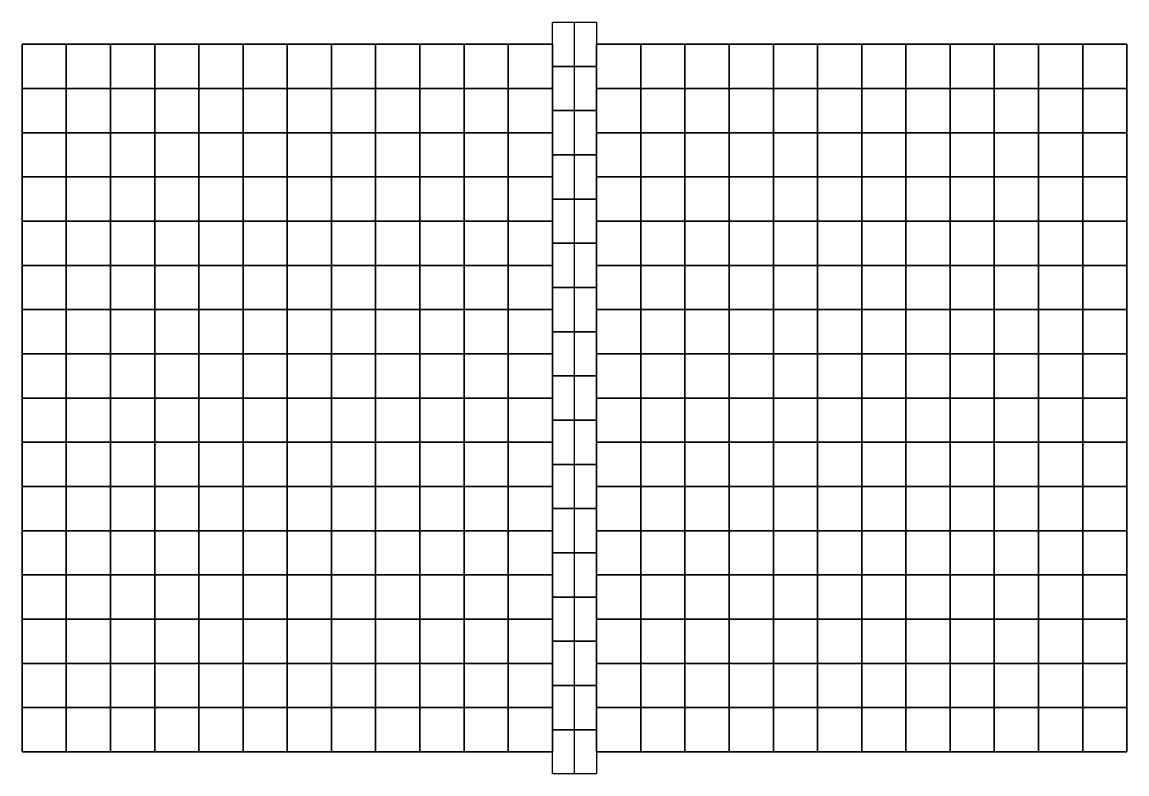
# Model space of a CAD drawing. Header units: millimetres. Extents: x -66 to 79, y -30 to 113.
# Drawn here: x 66.34 to 78.84, y 98.4 to 106.9 of the extents above; entities that cross this region are included whole.
import ezdxf

# ---------------------------------------------------------------- set-up
doc = ezdxf.new("R2010")
doc.units = ezdxf.units.MM
doc.layers.add('interface_blocks', color=240, linetype='Continuous')
doc.layers.add('Main_blokcs', color=3, linetype='Continuous')

msp = doc.modelspace()

# ---------------------------------------------------------------- linework, layer by layer
for points in [[(72.3374, 106.9008), (72.8374, 106.9008), (72.8374, 106.4008), (72.3374, 106.4008)], [(66.3374, 106.6508), (66.8374, 106.6508), (66.8374, 106.1508), (66.3374, 106.1508)], [(66.8374, 106.6508), (67.3374, 106.6508), (67.3374, 106.1508), (66.8374, 106.1508)], [(67.3374, 106.6508), (67.8374, 106.6508), (67.8374, 106.1508), (67.3374, 106.1508)], [(67.8374, 106.6508), (68.3374, 106.6508), (68.3374, 106.1508), (67.8374, 106.1508)], [(68.3374, 106.6508), (68.8374, 106.6508), (68.8374, 106.1508), (68.3374, 106.1508)], [(68.8374, 106.6508), (69.3374, 106.6508), (69.3374, 106.1508), (68.8374, 106.1508)], [(69.3374, 106.6508), (69.8374, 106.6508), (69.8374, 106.1508), (69.3374, 106.1508)], [(69.8374, 106.6508), (70.3374, 106.6508), (70.3374, 106.1508), (69.8374, 106.1508)], [(70.3374, 106.6508), (70.8374, 106.6508), (70.8374, 106.1508), (70.3374, 106.1508)], [(70.8374, 106.6508), (71.3374, 106.6508), (71.3374, 106.1508), (70.8374, 106.1508)], [(71.3374, 106.6508), (71.8374, 106.6508), (71.8374, 106.1508), (71.3374, 106.1508)], [(71.8374, 106.6508), (72.3374, 106.6508), (72.3374, 106.1508), (71.8374, 106.1508)], [(72.8374, 106.6508), (73.3374, 106.6508), (73.3374, 106.1508), (72.8374, 106.1508)], [(73.3374, 106.6508), (73.8374, 106.6508), (73.8374, 106.1508), (73.3374, 106.1508)], [(73.8374, 106.6508), (74.3374, 106.6508), (74.3374, 106.1508), (73.8374, 106.1508)], [(74.3374, 106.6508), (74.8374, 106.6508), (74.8374, 106.1508), (74.3374, 106.1508)], [(74.8374, 106.6508), (75.3374, 106.6508), (75.3374, 106.1508), (74.8374, 106.1508)], [(75.3374, 106.6508), (75.8374, 106.6508), (75.8374, 106.1508), (75.3374, 106.1508)], [(75.8374, 106.6508), (76.3374, 106.6508), (76.3374, 106.1508), (75.8374, 106.1508)], [(76.3374, 106.6508), (76.8374, 106.6508), (76.8374, 106.1508), (76.3374, 106.1508)], [(76.8374, 106.6508), (77.3374, 106.6508), (77.3374, 106.1508), (76.8374, 106.1508)], [(77.3374, 106.6508), (77.8374, 106.6508), (77.8374, 106.1508), (77.3374, 106.1508)], [(77.8374, 106.6508), (78.3374, 106.6508), (78.3374, 106.1508), (77.8374, 106.1508)], [(78.3374, 106.6508), (78.8374, 106.6508), (78.8374, 106.1508), (78.3374, 106.1508)], [(72.3374, 106.4008), (72.8374, 106.4008), (72.8374, 105.9008), (72.3374, 105.9008)], [(66.3374, 106.1508), (66.8374, 106.1508), (66.8374, 105.6508), (66.3374, 105.6508)], [(66.8374, 106.1508), (67.3374, 106.1508), (67.3374, 105.6508), (66.8374, 105.6508)], [(67.3374, 106.1508), (67.8374, 106.1508), (67.8374, 105.6508), (67.3374, 105.6508)], [(67.8374, 106.1508), (68.3374, 106.1508), (68.3374, 105.6508), (67.8374, 105.6508)], [(68.3374, 106.1508), (68.8374, 106.1508), (68.8374, 105.6508), (68.3374, 105.6508)], [(68.8374, 106.1508), (69.3374, 106.1508), (69.3374, 105.6508), (68.8374, 105.6508)], [(69.3374, 106.1508), (69.8374, 106.1508), (69.8374, 105.6508), (69.3374, 105.6508)], [(69.8374, 106.1508), (70.3374, 106.1508), (70.3374, 105.6508), (69.8374, 105.6508)], [(70.3374, 106.1508), (70.8374, 106.1508), (70.8374, 105.6508), (70.3374, 105.6508)], [(70.8374, 106.1508), (71.3374, 106.1508), (71.3374, 105.6508), (70.8374, 105.6508)], [(71.3374, 106.1508), (71.8374, 106.1508), (71.8374, 105.6508), (71.3374, 105.6508)], [(71.8374, 106.1508), (72.3374, 106.1508), (72.3374, 105.6508), (71.8374, 105.6508)], [(72.8374, 106.1508), (73.3374, 106.1508), (73.3374, 105.6508), (72.8374, 105.6508)], [(73.3374, 106.1508), (73.8374, 106.1508), (73.8374, 105.6508), (73.3374, 105.6508)], [(73.8374, 106.1508), (74.3374, 106.1508), (74.3374, 105.6508), (73.8374, 105.6508)], [(74.3374, 106.1508), (74.8374, 106.1508), (74.8374, 105.6508), (74.3374, 105.6508)], [(74.8374, 106.1508), (75.3374, 106.1508), (75.3374, 105.6508), (74.8374, 105.6508)], [(75.3374, 106.1508), (75.8374, 106.1508), (75.8374, 105.6508), (75.3374, 105.6508)], [(75.8374, 106.1508), (76.3374, 106.1508), (76.3374, 105.6508), (75.8374, 105.6508)], [(76.3374, 106.1508), (76.8374, 106.1508), (76.8374, 105.6508), (76.3374, 105.6508)], [(76.8374, 106.1508), (77.3374, 106.1508), (77.3374, 105.6508), (76.8374, 105.6508)], [(77.3374, 106.1508), (77.8374, 106.1508), (77.8374, 105.6508), (77.3374, 105.6508)], [(77.8374, 106.1508), (78.3374, 106.1508), (78.3374, 105.6508), (77.8374, 105.6508)], [(78.3374, 106.1508), (78.8374, 106.1508), (78.8374, 105.6508), (78.3374, 105.6508)], [(72.3374, 105.9008), (72.8374, 105.9008), (72.8374, 105.4008), (72.3374, 105.4008)], [(66.3374, 105.6508), (66.8374, 105.6508), (66.8374, 105.1508), (66.3374, 105.1508)], [(66.8374, 105.6508), (67.3374, 105.6508), (67.3374, 105.1508), (66.8374, 105.1508)], [(67.3374, 105.6508), (67.8374, 105.6508), (67.8374, 105.1508), (67.3374, 105.1508)], [(67.8374, 105.6508), (68.3374, 105.6508), (68.3374, 105.1508), (67.8374, 105.1508)], [(68.3374, 105.6508), (68.8374, 105.6508), (68.8374, 105.1508), (68.3374, 105.1508)], [(68.8374, 105.6508), (69.3374, 105.6508), (69.3374, 105.1508), (68.8374, 105.1508)], [(69.3374, 105.6508), (69.8374, 105.6508), (69.8374, 105.1508), (69.3374, 105.1508)], [(69.8374, 105.6508), (70.3374, 105.6508), (70.3374, 105.1508), (69.8374, 105.1508)], [(70.3374, 105.6508), (70.8374, 105.6508), (70.8374, 105.1508), (70.3374, 105.1508)], [(70.8374, 105.6508), (71.3374, 105.6508), (71.3374, 105.1508), (70.8374, 105.1508)], [(71.3374, 105.6508), (71.8374, 105.6508), (71.8374, 105.1508), (71.3374, 105.1508)], [(71.8374, 105.6508), (72.3374, 105.6508), (72.3374, 105.1508), (71.8374, 105.1508)], [(72.8374, 105.6508), (73.3374, 105.6508), (73.3374, 105.1508), (72.8374, 105.1508)], [(73.3374, 105.6508), (73.8374, 105.6508), (73.8374, 105.1508), (73.3374, 105.1508)], [(73.8374, 105.6508), (74.3374, 105.6508), (74.3374, 105.1508), (73.8374, 105.1508)], [(74.3374, 105.6508), (74.8374, 105.6508), (74.8374, 105.1508), (74.3374, 105.1508)], [(74.8374, 105.6508), (75.3374, 105.6508), (75.3374, 105.1508), (74.8374, 105.1508)], [(75.3374, 105.6508), (75.8374, 105.6508), (75.8374, 105.1508), (75.3374, 105.1508)], [(75.8374, 105.6508), (76.3374, 105.6508), (76.3374, 105.1508), (75.8374, 105.1508)], [(76.3374, 105.6508), (76.8374, 105.6508), (76.8374, 105.1508), (76.3374, 105.1508)], [(76.8374, 105.6508), (77.3374, 105.6508), (77.3374, 105.1508), (76.8374, 105.1508)], [(77.3374, 105.6508), (77.8374, 105.6508), (77.8374, 105.1508), (77.3374, 105.1508)], [(77.8374, 105.6508), (78.3374, 105.6508), (78.3374, 105.1508), (77.8374, 105.1508)], [(78.3374, 105.6508), (78.8374, 105.6508), (78.8374, 105.1508), (78.3374, 105.1508)], [(72.3374, 105.4008), (72.8374, 105.4008), (72.8374, 104.9008), (72.3374, 104.9008)], [(66.3374, 105.1508), (66.8374, 105.1508), (66.8374, 104.6508), (66.3374, 104.6508)], [(66.8374, 105.1508), (67.3374, 105.1508), (67.3374, 104.6508), (66.8374, 104.6508)], [(67.3374, 105.1508), (67.8374, 105.1508), (67.8374, 104.6508), (67.3374, 104.6508)], [(67.8374, 105.1508), (68.3374, 105.1508), (68.3374, 104.6508), (67.8374, 104.6508)], [(68.3374, 105.1508), (68.8374, 105.1508), (68.8374, 104.6508), (68.3374, 104.6508)], [(68.8374, 105.1508), (69.3374, 105.1508), (69.3374, 104.6508), (68.8374, 104.6508)], [(69.3374, 105.1508), (69.8374, 105.1508), (69.8374, 104.6508), (69.3374, 104.6508)], [(69.8374, 105.1508), (70.3374, 105.1508), (70.3374, 104.6508), (69.8374, 104.6508)], [(70.3374, 105.1508), (70.8374, 105.1508), (70.8374, 104.6508), (70.3374, 104.6508)], [(70.8374, 105.1508), (71.3374, 105.1508), (71.3374, 104.6508), (70.8374, 104.6508)], [(71.3374, 105.1508), (71.8374, 105.1508), (71.8374, 104.6508), (71.3374, 104.6508)], [(71.8374, 105.1508), (72.3374, 105.1508), (72.3374, 104.6508), (71.8374, 104.6508)], [(72.8374, 105.1508), (73.3374, 105.1508), (73.3374, 104.6508), (72.8374, 104.6508)], [(73.3374, 105.1508), (73.8374, 105.1508), (73.8374, 104.6508), (73.3374, 104.6508)], [(73.8374, 105.1508), (74.3374, 105.1508), (74.3374, 104.6508), (73.8374, 104.6508)], [(74.3374, 105.1508), (74.8374, 105.1508), (74.8374, 104.6508), (74.3374, 104.6508)], [(74.8374, 105.1508), (75.3374, 105.1508), (75.3374, 104.6508), (74.8374, 104.6508)], [(75.3374, 105.1508), (75.8374, 105.1508), (75.8374, 104.6508), (75.3374, 104.6508)], [(75.8374, 105.1508), (76.3374, 105.1508), (76.3374, 104.6508), (75.8374, 104.6508)], [(76.3374, 105.1508), (76.8374, 105.1508), (76.8374, 104.6508), (76.3374, 104.6508)], [(76.8374, 105.1508), (77.3374, 105.1508), (77.3374, 104.6508), (76.8374, 104.6508)], [(77.3374, 105.1508), (77.8374, 105.1508), (77.8374, 104.6508), (77.3374, 104.6508)], [(77.8374, 105.1508), (78.3374, 105.1508), (78.3374, 104.6508), (77.8374, 104.6508)], [(78.3374, 105.1508), (78.8374, 105.1508), (78.8374, 104.6508), (78.3374, 104.6508)], [(72.3374, 104.9008), (72.8374, 104.9008), (72.8374, 104.4008), (72.3374, 104.4008)], [(66.3374, 104.6508), (66.8374, 104.6508), (66.8374, 104.1508), (66.3374, 104.1508)], [(66.8374, 104.6508), (67.3374, 104.6508), (67.3374, 104.1508), (66.8374, 104.1508)], [(67.3374, 104.6508), (67.8374, 104.6508), (67.8374, 104.1508), (67.3374, 104.1508)], [(67.8374, 104.6508), (68.3374, 104.6508), (68.3374, 104.1508), (67.8374, 104.1508)], [(68.3374, 104.6508), (68.8374, 104.6508), (68.8374, 104.1508), (68.3374, 104.1508)], [(68.8374, 104.6508), (69.3374, 104.6508), (69.3374, 104.1508), (68.8374, 104.1508)], [(69.3374, 104.6508), (69.8374, 104.6508), (69.8374, 104.1508), (69.3374, 104.1508)], [(69.8374, 104.6508), (70.3374, 104.6508), (70.3374, 104.1508), (69.8374, 104.1508)], [(70.3374, 104.6508), (70.8374, 104.6508), (70.8374, 104.1508), (70.3374, 104.1508)], [(70.8374, 104.6508), (71.3374, 104.6508), (71.3374, 104.1508), (70.8374, 104.1508)], [(71.3374, 104.6508), (71.8374, 104.6508), (71.8374, 104.1508), (71.3374, 104.1508)], [(71.8374, 104.6508), (72.3374, 104.6508), (72.3374, 104.1508), (71.8374, 104.1508)], [(72.8374, 104.6508), (73.3374, 104.6508), (73.3374, 104.1508), (72.8374, 104.1508)], [(73.3374, 104.6508), (73.8374, 104.6508), (73.8374, 104.1508), (73.3374, 104.1508)], [(73.8374, 104.6508), (74.3374, 104.6508), (74.3374, 104.1508), (73.8374, 104.1508)], [(74.3374, 104.6508), (74.8374, 104.6508), (74.8374, 104.1508), (74.3374, 104.1508)], [(74.8374, 104.6508), (75.3374, 104.6508), (75.3374, 104.1508), (74.8374, 104.1508)], [(75.3374, 104.6508), (75.8374, 104.6508), (75.8374, 104.1508), (75.3374, 104.1508)], [(75.8374, 104.6508), (76.3374, 104.6508), (76.3374, 104.1508), (75.8374, 104.1508)], [(76.3374, 104.6508), (76.8374, 104.6508), (76.8374, 104.1508), (76.3374, 104.1508)], [(76.8374, 104.6508), (77.3374, 104.6508), (77.3374, 104.1508), (76.8374, 104.1508)], [(77.3374, 104.6508), (77.8374, 104.6508), (77.8374, 104.1508), (77.3374, 104.1508)], [(77.8374, 104.6508), (78.3374, 104.6508), (78.3374, 104.1508), (77.8374, 104.1508)], [(78.3374, 104.6508), (78.8374, 104.6508), (78.8374, 104.1508), (78.3374, 104.1508)], [(72.3374, 104.4008), (72.8374, 104.4008), (72.8374, 103.9008), (72.3374, 103.9008)], [(66.3374, 104.1508), (66.8374, 104.1508), (66.8374, 103.6508), (66.3374, 103.6508)], [(66.8374, 104.1508), (67.3374, 104.1508), (67.3374, 103.6508), (66.8374, 103.6508)], [(67.3374, 104.1508), (67.8374, 104.1508), (67.8374, 103.6508), (67.3374, 103.6508)], [(67.8374, 104.1508), (68.3374, 104.1508), (68.3374, 103.6508), (67.8374, 103.6508)], [(68.3374, 104.1508), (68.8374, 104.1508), (68.8374, 103.6508), (68.3374, 103.6508)], [(68.8374, 104.1508), (69.3374, 104.1508), (69.3374, 103.6508), (68.8374, 103.6508)], [(69.3374, 104.1508), (69.8374, 104.1508), (69.8374, 103.6508), (69.3374, 103.6508)], [(69.8374, 104.1508), (70.3374, 104.1508), (70.3374, 103.6508), (69.8374, 103.6508)], [(70.3374, 104.1508), (70.8374, 104.1508), (70.8374, 103.6508), (70.3374, 103.6508)], [(70.8374, 104.1508), (71.3374, 104.1508), (71.3374, 103.6508), (70.8374, 103.6508)], [(71.3374, 104.1508), (71.8374, 104.1508), (71.8374, 103.6508), (71.3374, 103.6508)], [(71.8374, 104.1508), (72.3374, 104.1508), (72.3374, 103.6508), (71.8374, 103.6508)], [(72.8374, 104.1508), (73.3374, 104.1508), (73.3374, 103.6508), (72.8374, 103.6508)], [(73.3374, 104.1508), (73.8374, 104.1508), (73.8374, 103.6508), (73.3374, 103.6508)], [(73.8374, 104.1508), (74.3374, 104.1508), (74.3374, 103.6508), (73.8374, 103.6508)], [(74.3374, 104.1508), (74.8374, 104.1508), (74.8374, 103.6508), (74.3374, 103.6508)], [(74.8374, 104.1508), (75.3374, 104.1508), (75.3374, 103.6508), (74.8374, 103.6508)], [(75.3374, 104.1508), (75.8374, 104.1508), (75.8374, 103.6508), (75.3374, 103.6508)], [(75.8374, 104.1508), (76.3374, 104.1508), (76.3374, 103.6508), (75.8374, 103.6508)], [(76.3374, 104.1508), (76.8374, 104.1508), (76.8374, 103.6508), (76.3374, 103.6508)], [(76.8374, 104.1508), (77.3374, 104.1508), (77.3374, 103.6508), (76.8374, 103.6508)], [(77.3374, 104.1508), (77.8374, 104.1508), (77.8374, 103.6508), (77.3374, 103.6508)], [(77.8374, 104.1508), (78.3374, 104.1508), (78.3374, 103.6508), (77.8374, 103.6508)], [(78.3374, 104.1508), (78.8374, 104.1508), (78.8374, 103.6508), (78.3374, 103.6508)], [(72.3374, 103.9008), (72.8374, 103.9008), (72.8374, 103.4008), (72.3374, 103.4008)], [(66.3374, 103.6508), (66.8374, 103.6508), (66.8374, 103.1508), (66.3374, 103.1508)], [(66.8374, 103.6508), (67.3374, 103.6508), (67.3374, 103.1508), (66.8374, 103.1508)], [(67.3374, 103.6508), (67.8374, 103.6508), (67.8374, 103.1508), (67.3374, 103.1508)], [(67.8374, 103.6508), (68.3374, 103.6508), (68.3374, 103.1508), (67.8374, 103.1508)], [(68.3374, 103.6508), (68.8374, 103.6508), (68.8374, 103.1508), (68.3374, 103.1508)], [(68.8374, 103.6508), (69.3374, 103.6508), (69.3374, 103.1508), (68.8374, 103.1508)], [(69.3374, 103.6508), (69.8374, 103.6508), (69.8374, 103.1508), (69.3374, 103.1508)], [(69.8374, 103.6508), (70.3374, 103.6508), (70.3374, 103.1508), (69.8374, 103.1508)], [(70.3374, 103.6508), (70.8374, 103.6508), (70.8374, 103.1508), (70.3374, 103.1508)], [(70.8374, 103.6508), (71.3374, 103.6508), (71.3374, 103.1508), (70.8374, 103.1508)], [(71.3374, 103.6508), (71.8374, 103.6508), (71.8374, 103.1508), (71.3374, 103.1508)], [(71.8374, 103.6508), (72.3374, 103.6508), (72.3374, 103.1508), (71.8374, 103.1508)], [(72.8374, 103.6508), (73.3374, 103.6508), (73.3374, 103.1508), (72.8374, 103.1508)], [(73.3374, 103.6508), (73.8374, 103.6508), (73.8374, 103.1508), (73.3374, 103.1508)], [(73.8374, 103.6508), (74.3374, 103.6508), (74.3374, 103.1508), (73.8374, 103.1508)], [(74.3374, 103.6508), (74.8374, 103.6508), (74.8374, 103.1508), (74.3374, 103.1508)], [(74.8374, 103.6508), (75.3374, 103.6508), (75.3374, 103.1508), (74.8374, 103.1508)], [(75.3374, 103.6508), (75.8374, 103.6508), (75.8374, 103.1508), (75.3374, 103.1508)], [(75.8374, 103.6508), (76.3374, 103.6508), (76.3374, 103.1508), (75.8374, 103.1508)], [(76.3374, 103.6508), (76.8374, 103.6508), (76.8374, 103.1508), (76.3374, 103.1508)], [(76.8374, 103.6508), (77.3374, 103.6508), (77.3374, 103.1508), (76.8374, 103.1508)], [(77.3374, 103.6508), (77.8374, 103.6508), (77.8374, 103.1508), (77.3374, 103.1508)], [(77.8374, 103.6508), (78.3374, 103.6508), (78.3374, 103.1508), (77.8374, 103.1508)], [(78.3374, 103.6508), (78.8374, 103.6508), (78.8374, 103.1508), (78.3374, 103.1508)], [(72.3374, 103.4008), (72.8374, 103.4008), (72.8374, 102.9008), (72.3374, 102.9008)], [(66.3374, 103.1508), (66.8374, 103.1508), (66.8374, 102.6508), (66.3374, 102.6508)], [(66.8374, 103.1508), (67.3374, 103.1508), (67.3374, 102.6508), (66.8374, 102.6508)], [(67.3374, 103.1508), (67.8374, 103.1508), (67.8374, 102.6508), (67.3374, 102.6508)], [(67.8374, 103.1508), (68.3374, 103.1508), (68.3374, 102.6508), (67.8374, 102.6508)], [(68.3374, 103.1508), (68.8374, 103.1508), (68.8374, 102.6508), (68.3374, 102.6508)], [(68.8374, 103.1508), (69.3374, 103.1508), (69.3374, 102.6508), (68.8374, 102.6508)], [(69.3374, 103.1508), (69.8374, 103.1508), (69.8374, 102.6508), (69.3374, 102.6508)], [(69.8374, 103.1508), (70.3374, 103.1508), (70.3374, 102.6508), (69.8374, 102.6508)], [(70.3374, 103.1508), (70.8374, 103.1508), (70.8374, 102.6508), (70.3374, 102.6508)], [(70.8374, 103.1508), (71.3374, 103.1508), (71.3374, 102.6508), (70.8374, 102.6508)], [(71.3374, 103.1508), (71.8374, 103.1508), (71.8374, 102.6508), (71.3374, 102.6508)], [(71.8374, 103.1508), (72.3374, 103.1508), (72.3374, 102.6508), (71.8374, 102.6508)], [(72.8374, 103.1508), (73.3374, 103.1508), (73.3374, 102.6508), (72.8374, 102.6508)], [(73.3374, 103.1508), (73.8374, 103.1508), (73.8374, 102.6508), (73.3374, 102.6508)], [(73.8374, 103.1508), (74.3374, 103.1508), (74.3374, 102.6508), (73.8374, 102.6508)], [(74.3374, 103.1508), (74.8374, 103.1508), (74.8374, 102.6508), (74.3374, 102.6508)], [(74.8374, 103.1508), (75.3374, 103.1508), (75.3374, 102.6508), (74.8374, 102.6508)], [(75.3374, 103.1508), (75.8374, 103.1508), (75.8374, 102.6508), (75.3374, 102.6508)], [(75.8374, 103.1508), (76.3374, 103.1508), (76.3374, 102.6508), (75.8374, 102.6508)], [(76.3374, 103.1508), (76.8374, 103.1508), (76.8374, 102.6508), (76.3374, 102.6508)], [(76.8374, 103.1508), (77.3374, 103.1508), (77.3374, 102.6508), (76.8374, 102.6508)], [(77.3374, 103.1508), (77.8374, 103.1508), (77.8374, 102.6508), (77.3374, 102.6508)], [(77.8374, 103.1508), (78.3374, 103.1508), (78.3374, 102.6508), (77.8374, 102.6508)], [(78.3374, 103.1508), (78.8374, 103.1508), (78.8374, 102.6508), (78.3374, 102.6508)], [(72.3374, 102.9008), (72.8374, 102.9008), (72.8374, 102.4008), (72.3374, 102.4008)], [(66.3374, 102.6508), (66.8374, 102.6508), (66.8374, 102.1508), (66.3374, 102.1508)], [(66.8374, 102.6508), (67.3374, 102.6508), (67.3374, 102.1508), (66.8374, 102.1508)], [(67.3374, 102.6508), (67.8374, 102.6508), (67.8374, 102.1508), (67.3374, 102.1508)], [(67.8374, 102.6508), (68.3374, 102.6508), (68.3374, 102.1508), (67.8374, 102.1508)], [(68.3374, 102.6508), (68.8374, 102.6508), (68.8374, 102.1508), (68.3374, 102.1508)], [(68.8374, 102.6508), (69.3374, 102.6508), (69.3374, 102.1508), (68.8374, 102.1508)], [(69.3374, 102.6508), (69.8374, 102.6508), (69.8374, 102.1508), (69.3374, 102.1508)], [(69.8374, 102.6508), (70.3374, 102.6508), (70.3374, 102.1508), (69.8374, 102.1508)], [(70.3374, 102.6508), (70.8374, 102.6508), (70.8374, 102.1508), (70.3374, 102.1508)], [(70.8374, 102.6508), (71.3374, 102.6508), (71.3374, 102.1508), (70.8374, 102.1508)], [(71.3374, 102.6508), (71.8374, 102.6508), (71.8374, 102.1508), (71.3374, 102.1508)], [(71.8374, 102.6508), (72.3374, 102.6508), (72.3374, 102.1508), (71.8374, 102.1508)], [(72.8374, 102.6508), (73.3374, 102.6508), (73.3374, 102.1508), (72.8374, 102.1508)], [(73.3374, 102.6508), (73.8374, 102.6508), (73.8374, 102.1508), (73.3374, 102.1508)], [(73.8374, 102.6508), (74.3374, 102.6508), (74.3374, 102.1508), (73.8374, 102.1508)], [(74.3374, 102.6508), (74.8374, 102.6508), (74.8374, 102.1508), (74.3374, 102.1508)], [(74.8374, 102.6508), (75.3374, 102.6508), (75.3374, 102.1508), (74.8374, 102.1508)], [(75.3374, 102.6508), (75.8374, 102.6508), (75.8374, 102.1508), (75.3374, 102.1508)], [(75.8374, 102.6508), (76.3374, 102.6508), (76.3374, 102.1508), (75.8374, 102.1508)], [(76.3374, 102.6508), (76.8374, 102.6508), (76.8374, 102.1508), (76.3374, 102.1508)], [(76.8374, 102.6508), (77.3374, 102.6508), (77.3374, 102.1508), (76.8374, 102.1508)], [(77.3374, 102.6508), (77.8374, 102.6508), (77.8374, 102.1508), (77.3374, 102.1508)], [(77.8374, 102.6508), (78.3374, 102.6508), (78.3374, 102.1508), (77.8374, 102.1508)], [(78.3374, 102.6508), (78.8374, 102.6508), (78.8374, 102.1508), (78.3374, 102.1508)], [(72.3374, 102.4008), (72.8374, 102.4008), (72.8374, 101.9008), (72.3374, 101.9008)], [(66.3374, 102.1508), (66.8374, 102.1508), (66.8374, 101.6508), (66.3374, 101.6508)], [(66.8374, 102.1508), (67.3374, 102.1508), (67.3374, 101.6508), (66.8374, 101.6508)], [(67.3374, 102.1508), (67.8374, 102.1508), (67.8374, 101.6508), (67.3374, 101.6508)], [(67.8374, 102.1508), (68.3374, 102.1508), (68.3374, 101.6508), (67.8374, 101.6508)], [(68.3374, 102.1508), (68.8374, 102.1508), (68.8374, 101.6508), (68.3374, 101.6508)], [(68.8374, 102.1508), (69.3374, 102.1508), (69.3374, 101.6508), (68.8374, 101.6508)], [(69.3374, 102.1508), (69.8374, 102.1508), (69.8374, 101.6508), (69.3374, 101.6508)], [(69.8374, 102.1508), (70.3374, 102.1508), (70.3374, 101.6508), (69.8374, 101.6508)], [(70.3374, 102.1508), (70.8374, 102.1508), (70.8374, 101.6508), (70.3374, 101.6508)], [(70.8374, 102.1508), (71.3374, 102.1508), (71.3374, 101.6508), (70.8374, 101.6508)], [(71.3374, 102.1508), (71.8374, 102.1508), (71.8374, 101.6508), (71.3374, 101.6508)], [(71.8374, 102.1508), (72.3374, 102.1508), (72.3374, 101.6508), (71.8374, 101.6508)], [(72.8374, 102.1508), (73.3374, 102.1508), (73.3374, 101.6508), (72.8374, 101.6508)], [(73.3374, 102.1508), (73.8374, 102.1508), (73.8374, 101.6508), (73.3374, 101.6508)], [(73.8374, 102.1508), (74.3374, 102.1508), (74.3374, 101.6508), (73.8374, 101.6508)], [(74.3374, 102.1508), (74.8374, 102.1508), (74.8374, 101.6508), (74.3374, 101.6508)], [(74.8374, 102.1508), (75.3374, 102.1508), (75.3374, 101.6508), (74.8374, 101.6508)], [(75.3374, 102.1508), (75.8374, 102.1508), (75.8374, 101.6508), (75.3374, 101.6508)], [(75.8374, 102.1508), (76.3374, 102.1508), (76.3374, 101.6508), (75.8374, 101.6508)], [(76.3374, 102.1508), (76.8374, 102.1508), (76.8374, 101.6508), (76.3374, 101.6508)], [(76.8374, 102.1508), (77.3374, 102.1508), (77.3374, 101.6508), (76.8374, 101.6508)], [(77.3374, 102.1508), (77.8374, 102.1508), (77.8374, 101.6508), (77.3374, 101.6508)], [(77.8374, 102.1508), (78.3374, 102.1508), (78.3374, 101.6508), (77.8374, 101.6508)], [(78.3374, 102.1508), (78.8374, 102.1508), (78.8374, 101.6508), (78.3374, 101.6508)], [(72.3374, 101.9008), (72.8374, 101.9008), (72.8374, 101.4008), (72.3374, 101.4008)], [(66.3374, 101.6508), (66.8374, 101.6508), (66.8374, 101.1508), (66.3374, 101.1508)], [(66.8374, 101.6508), (67.3374, 101.6508), (67.3374, 101.1508), (66.8374, 101.1508)], [(67.3374, 101.6508), (67.8374, 101.6508), (67.8374, 101.1508), (67.3374, 101.1508)], [(67.8374, 101.6508), (68.3374, 101.6508), (68.3374, 101.1508), (67.8374, 101.1508)], [(68.3374, 101.6508), (68.8374, 101.6508), (68.8374, 101.1508), (68.3374, 101.1508)], [(68.8374, 101.6508), (69.3374, 101.6508), (69.3374, 101.1508), (68.8374, 101.1508)], [(69.3374, 101.6508), (69.8374, 101.6508), (69.8374, 101.1508), (69.3374, 101.1508)], [(69.8374, 101.6508), (70.3374, 101.6508), (70.3374, 101.1508), (69.8374, 101.1508)], [(70.3374, 101.6508), (70.8374, 101.6508), (70.8374, 101.1508), (70.3374, 101.1508)], [(70.8374, 101.6508), (71.3374, 101.6508), (71.3374, 101.1508), (70.8374, 101.1508)], [(71.3374, 101.6508), (71.8374, 101.6508), (71.8374, 101.1508), (71.3374, 101.1508)], [(71.8374, 101.6508), (72.3374, 101.6508), (72.3374, 101.1508), (71.8374, 101.1508)], [(72.8374, 101.6508), (73.3374, 101.6508), (73.3374, 101.1508), (72.8374, 101.1508)], [(73.3374, 101.6508), (73.8374, 101.6508), (73.8374, 101.1508), (73.3374, 101.1508)], [(73.8374, 101.6508), (74.3374, 101.6508), (74.3374, 101.1508), (73.8374, 101.1508)], [(74.3374, 101.6508), (74.8374, 101.6508), (74.8374, 101.1508), (74.3374, 101.1508)], [(74.8374, 101.6508), (75.3374, 101.6508), (75.3374, 101.1508), (74.8374, 101.1508)], [(75.3374, 101.6508), (75.8374, 101.6508), (75.8374, 101.1508), (75.3374, 101.1508)], [(75.8374, 101.6508), (76.3374, 101.6508), (76.3374, 101.1508), (75.8374, 101.1508)], [(76.3374, 101.6508), (76.8374, 101.6508), (76.8374, 101.1508), (76.3374, 101.1508)], [(76.8374, 101.6508), (77.3374, 101.6508), (77.3374, 101.1508), (76.8374, 101.1508)], [(77.3374, 101.6508), (77.8374, 101.6508), (77.8374, 101.1508), (77.3374, 101.1508)], [(77.8374, 101.6508), (78.3374, 101.6508), (78.3374, 101.1508), (77.8374, 101.1508)], [(78.3374, 101.6508), (78.8374, 101.6508), (78.8374, 101.1508), (78.3374, 101.1508)], [(72.3374, 101.4008), (72.8374, 101.4008), (72.8374, 100.9008), (72.3374, 100.9008)], [(66.3374, 101.1508), (66.8374, 101.1508), (66.8374, 100.6508), (66.3374, 100.6508)], [(66.8374, 101.1508), (67.3374, 101.1508), (67.3374, 100.6508), (66.8374, 100.6508)], [(67.3374, 101.1508), (67.8374, 101.1508), (67.8374, 100.6508), (67.3374, 100.6508)], [(67.8374, 101.1508), (68.3374, 101.1508), (68.3374, 100.6508), (67.8374, 100.6508)], [(68.3374, 101.1508), (68.8374, 101.1508), (68.8374, 100.6508), (68.3374, 100.6508)], [(68.8374, 101.1508), (69.3374, 101.1508), (69.3374, 100.6508), (68.8374, 100.6508)], [(69.3374, 101.1508), (69.8374, 101.1508), (69.8374, 100.6508), (69.3374, 100.6508)], [(69.8374, 101.1508), (70.3374, 101.1508), (70.3374, 100.6508), (69.8374, 100.6508)], [(70.3374, 101.1508), (70.8374, 101.1508), (70.8374, 100.6508), (70.3374, 100.6508)], [(70.8374, 101.1508), (71.3374, 101.1508), (71.3374, 100.6508), (70.8374, 100.6508)], [(71.3374, 101.1508), (71.8374, 101.1508), (71.8374, 100.6508), (71.3374, 100.6508)], [(71.8374, 101.1508), (72.3374, 101.1508), (72.3374, 100.6508), (71.8374, 100.6508)], [(72.8374, 101.1508), (73.3374, 101.1508), (73.3374, 100.6508), (72.8374, 100.6508)], [(73.3374, 101.1508), (73.8374, 101.1508), (73.8374, 100.6508), (73.3374, 100.6508)], [(73.8374, 101.1508), (74.3374, 101.1508), (74.3374, 100.6508), (73.8374, 100.6508)], [(74.3374, 101.1508), (74.8374, 101.1508), (74.8374, 100.6508), (74.3374, 100.6508)], [(74.8374, 101.1508), (75.3374, 101.1508), (75.3374, 100.6508), (74.8374, 100.6508)], [(75.3374, 101.1508), (75.8374, 101.1508), (75.8374, 100.6508), (75.3374, 100.6508)], [(75.8374, 101.1508), (76.3374, 101.1508), (76.3374, 100.6508), (75.8374, 100.6508)], [(76.3374, 101.1508), (76.8374, 101.1508), (76.8374, 100.6508), (76.3374, 100.6508)], [(76.8374, 101.1508), (77.3374, 101.1508), (77.3374, 100.6508), (76.8374, 100.6508)], [(77.3374, 101.1508), (77.8374, 101.1508), (77.8374, 100.6508), (77.3374, 100.6508)], [(77.8374, 101.1508), (78.3374, 101.1508), (78.3374, 100.6508), (77.8374, 100.6508)], [(78.3374, 101.1508), (78.8374, 101.1508), (78.8374, 100.6508), (78.3374, 100.6508)], [(72.3374, 100.9008), (72.8374, 100.9008), (72.8374, 100.4008), (72.3374, 100.4008)], [(66.3374, 100.6508), (66.8374, 100.6508), (66.8374, 100.1508), (66.3374, 100.1508)], [(66.8374, 100.6508), (67.3374, 100.6508), (67.3374, 100.1508), (66.8374, 100.1508)], [(67.3374, 100.6508), (67.8374, 100.6508), (67.8374, 100.1508), (67.3374, 100.1508)], [(67.8374, 100.6508), (68.3374, 100.6508), (68.3374, 100.1508), (67.8374, 100.1508)], [(68.3374, 100.6508), (68.8374, 100.6508), (68.8374, 100.1508), (68.3374, 100.1508)], [(68.8374, 100.6508), (69.3374, 100.6508), (69.3374, 100.1508), (68.8374, 100.1508)], [(69.3374, 100.6508), (69.8374, 100.6508), (69.8374, 100.1508), (69.3374, 100.1508)], [(69.8374, 100.6508), (70.3374, 100.6508), (70.3374, 100.1508), (69.8374, 100.1508)], [(70.3374, 100.6508), (70.8374, 100.6508), (70.8374, 100.1508), (70.3374, 100.1508)], [(70.8374, 100.6508), (71.3374, 100.6508), (71.3374, 100.1508), (70.8374, 100.1508)], [(71.3374, 100.6508), (71.8374, 100.6508), (71.8374, 100.1508), (71.3374, 100.1508)], [(71.8374, 100.6508), (72.3374, 100.6508), (72.3374, 100.1508), (71.8374, 100.1508)], [(72.8374, 100.6508), (73.3374, 100.6508), (73.3374, 100.1508), (72.8374, 100.1508)], [(73.3374, 100.6508), (73.8374, 100.6508), (73.8374, 100.1508), (73.3374, 100.1508)], [(73.8374, 100.6508), (74.3374, 100.6508), (74.3374, 100.1508), (73.8374, 100.1508)], [(74.3374, 100.6508), (74.8374, 100.6508), (74.8374, 100.1508), (74.3374, 100.1508)], [(74.8374, 100.6508), (75.3374, 100.6508), (75.3374, 100.1508), (74.8374, 100.1508)], [(75.3374, 100.6508), (75.8374, 100.6508), (75.8374, 100.1508), (75.3374, 100.1508)], [(75.8374, 100.6508), (76.3374, 100.6508), (76.3374, 100.1508), (75.8374, 100.1508)], [(76.3374, 100.6508), (76.8374, 100.6508), (76.8374, 100.1508), (76.3374, 100.1508)], [(76.8374, 100.6508), (77.3374, 100.6508), (77.3374, 100.1508), (76.8374, 100.1508)], [(77.3374, 100.6508), (77.8374, 100.6508), (77.8374, 100.1508), (77.3374, 100.1508)], [(77.8374, 100.6508), (78.3374, 100.6508), (78.3374, 100.1508), (77.8374, 100.1508)], [(78.3374, 100.6508), (78.8374, 100.6508), (78.8374, 100.1508), (78.3374, 100.1508)], [(72.3374, 100.4008), (72.8374, 100.4008), (72.8374, 99.9008), (72.3374, 99.9008)], [(66.3374, 100.1508), (66.8374, 100.1508), (66.8374, 99.6508), (66.3374, 99.6508)], [(66.8374, 100.1508), (67.3374, 100.1508), (67.3374, 99.6508), (66.8374, 99.6508)], [(67.3374, 100.1508), (67.8374, 100.1508), (67.8374, 99.6508), (67.3374, 99.6508)], [(67.8374, 100.1508), (68.3374, 100.1508), (68.3374, 99.6508), (67.8374, 99.6508)], [(68.3374, 100.1508), (68.8374, 100.1508), (68.8374, 99.6508), (68.3374, 99.6508)], [(68.8374, 100.1508), (69.3374, 100.1508), (69.3374, 99.6508), (68.8374, 99.6508)], [(69.3374, 100.1508), (69.8374, 100.1508), (69.8374, 99.6508), (69.3374, 99.6508)], [(69.8374, 100.1508), (70.3374, 100.1508), (70.3374, 99.6508), (69.8374, 99.6508)], [(70.3374, 100.1508), (70.8374, 100.1508), (70.8374, 99.6508), (70.3374, 99.6508)], [(70.8374, 100.1508), (71.3374, 100.1508), (71.3374, 99.6508), (70.8374, 99.6508)], [(71.3374, 100.1508), (71.8374, 100.1508), (71.8374, 99.6508), (71.3374, 99.6508)], [(71.8374, 100.1508), (72.3374, 100.1508), (72.3374, 99.6508), (71.8374, 99.6508)], [(72.8374, 100.1508), (73.3374, 100.1508), (73.3374, 99.6508), (72.8374, 99.6508)], [(73.3374, 100.1508), (73.8374, 100.1508), (73.8374, 99.6508), (73.3374, 99.6508)], [(73.8374, 100.1508), (74.3374, 100.1508), (74.3374, 99.6508), (73.8374, 99.6508)], [(74.3374, 100.1508), (74.8374, 100.1508), (74.8374, 99.6508), (74.3374, 99.6508)], [(74.8374, 100.1508), (75.3374, 100.1508), (75.3374, 99.6508), (74.8374, 99.6508)], [(75.3374, 100.1508), (75.8374, 100.1508), (75.8374, 99.6508), (75.3374, 99.6508)], [(75.8374, 100.1508), (76.3374, 100.1508), (76.3374, 99.6508), (75.8374, 99.6508)], [(76.3374, 100.1508), (76.8374, 100.1508), (76.8374, 99.6508), (76.3374, 99.6508)], [(76.8374, 100.1508), (77.3374, 100.1508), (77.3374, 99.6508), (76.8374, 99.6508)], [(77.3374, 100.1508), (77.8374, 100.1508), (77.8374, 99.6508), (77.3374, 99.6508)], [(77.8374, 100.1508), (78.3374, 100.1508), (78.3374, 99.6508), (77.8374, 99.6508)], [(78.3374, 100.1508), (78.8374, 100.1508), (78.8374, 99.6508), (78.3374, 99.6508)], [(72.3374, 99.9008), (72.8374, 99.9008), (72.8374, 99.4008), (72.3374, 99.4008)], [(66.3374, 99.6508), (66.8374, 99.6508), (66.8374, 99.1508), (66.3374, 99.1508)], [(66.8374, 99.6508), (67.3374, 99.6508), (67.3374, 99.1508), (66.8374, 99.1508)], [(67.3374, 99.6508), (67.8374, 99.6508), (67.8374, 99.1508), (67.3374, 99.1508)], [(67.8374, 99.6508), (68.3374, 99.6508), (68.3374, 99.1508), (67.8374, 99.1508)], [(68.3374, 99.6508), (68.8374, 99.6508), (68.8374, 99.1508), (68.3374, 99.1508)], [(68.8374, 99.6508), (69.3374, 99.6508), (69.3374, 99.1508), (68.8374, 99.1508)], [(69.3374, 99.6508), (69.8374, 99.6508), (69.8374, 99.1508), (69.3374, 99.1508)], [(69.8374, 99.6508), (70.3374, 99.6508), (70.3374, 99.1508), (69.8374, 99.1508)], [(70.3374, 99.6508), (70.8374, 99.6508), (70.8374, 99.1508), (70.3374, 99.1508)], [(70.8374, 99.6508), (71.3374, 99.6508), (71.3374, 99.1508), (70.8374, 99.1508)], [(71.3374, 99.6508), (71.8374, 99.6508), (71.8374, 99.1508), (71.3374, 99.1508)], [(71.8374, 99.6508), (72.3374, 99.6508), (72.3374, 99.1508), (71.8374, 99.1508)], [(72.8374, 99.6508), (73.3374, 99.6508), (73.3374, 99.1508), (72.8374, 99.1508)], [(73.3374, 99.6508), (73.8374, 99.6508), (73.8374, 99.1508), (73.3374, 99.1508)], [(73.8374, 99.6508), (74.3374, 99.6508), (74.3374, 99.1508), (73.8374, 99.1508)], [(74.3374, 99.6508), (74.8374, 99.6508), (74.8374, 99.1508), (74.3374, 99.1508)], [(74.8374, 99.6508), (75.3374, 99.6508), (75.3374, 99.1508), (74.8374, 99.1508)], [(75.3374, 99.6508), (75.8374, 99.6508), (75.8374, 99.1508), (75.3374, 99.1508)], [(75.8374, 99.6508), (76.3374, 99.6508), (76.3374, 99.1508), (75.8374, 99.1508)], [(76.3374, 99.6508), (76.8374, 99.6508), (76.8374, 99.1508), (76.3374, 99.1508)], [(76.8374, 99.6508), (77.3374, 99.6508), (77.3374, 99.1508), (76.8374, 99.1508)], [(77.3374, 99.6508), (77.8374, 99.6508), (77.8374, 99.1508), (77.3374, 99.1508)], [(77.8374, 99.6508), (78.3374, 99.6508), (78.3374, 99.1508), (77.8374, 99.1508)], [(78.3374, 99.6508), (78.8374, 99.6508), (78.8374, 99.1508), (78.3374, 99.1508)], [(72.3374, 99.4008), (72.8374, 99.4008), (72.8374, 98.9008), (72.3374, 98.9008)], [(66.3374, 99.1508), (66.8374, 99.1508), (66.8374, 98.6508), (66.3374, 98.6508)], [(66.8374, 99.1508), (67.3374, 99.1508), (67.3374, 98.6508), (66.8374, 98.6508)], [(67.3374, 99.1508), (67.8374, 99.1508), (67.8374, 98.6508), (67.3374, 98.6508)], [(67.8374, 99.1508), (68.3374, 99.1508), (68.3374, 98.6508), (67.8374, 98.6508)], [(68.3374, 99.1508), (68.8374, 99.1508), (68.8374, 98.6508), (68.3374, 98.6508)], [(68.8374, 99.1508), (69.3374, 99.1508), (69.3374, 98.6508), (68.8374, 98.6508)], [(69.3374, 99.1508), (69.8374, 99.1508), (69.8374, 98.6508), (69.3374, 98.6508)], [(69.8374, 99.1508), (70.3374, 99.1508), (70.3374, 98.6508), (69.8374, 98.6508)], [(70.3374, 99.1508), (70.8374, 99.1508), (70.8374, 98.6508), (70.3374, 98.6508)], [(70.8374, 99.1508), (71.3374, 99.1508), (71.3374, 98.6508), (70.8374, 98.6508)], [(71.3374, 99.1508), (71.8374, 99.1508), (71.8374, 98.6508), (71.3374, 98.6508)], [(71.8374, 99.1508), (72.3374, 99.1508), (72.3374, 98.6508), (71.8374, 98.6508)], [(72.8374, 99.1508), (73.3374, 99.1508), (73.3374, 98.6508), (72.8374, 98.6508)], [(73.3374, 99.1508), (73.8374, 99.1508), (73.8374, 98.6508), (73.3374, 98.6508)], [(73.8374, 99.1508), (74.3374, 99.1508), (74.3374, 98.6508), (73.8374, 98.6508)], [(74.3374, 99.1508), (74.8374, 99.1508), (74.8374, 98.6508), (74.3374, 98.6508)], [(74.8374, 99.1508), (75.3374, 99.1508), (75.3374, 98.6508), (74.8374, 98.6508)], [(75.3374, 99.1508), (75.8374, 99.1508), (75.8374, 98.6508), (75.3374, 98.6508)], [(75.8374, 99.1508), (76.3374, 99.1508), (76.3374, 98.6508), (75.8374, 98.6508)], [(76.3374, 99.1508), (76.8374, 99.1508), (76.8374, 98.6508), (76.3374, 98.6508)], [(76.8374, 99.1508), (77.3374, 99.1508), (77.3374, 98.6508), (76.8374, 98.6508)], [(77.3374, 99.1508), (77.8374, 99.1508), (77.8374, 98.6508), (77.3374, 98.6508)], [(77.8374, 99.1508), (78.3374, 99.1508), (78.3374, 98.6508), (77.8374, 98.6508)], [(78.3374, 99.1508), (78.8374, 99.1508), (78.8374, 98.6508), (78.3374, 98.6508)], [(72.3374, 98.9008), (72.8374, 98.9008), (72.8374, 98.4008), (72.3374, 98.4008)]]:
    msp.add_lwpolyline(points, close=True)
at = {"layer": 'interface_blocks'}
msp.add_lwpolyline([(72.5874, 98.4008), (72.5874, 98.9008), (72.5874, 99.4008), (72.5874, 99.9008), (72.5874, 100.4008), (72.5874, 100.9008), (72.5874, 101.4008), (72.5874, 101.9008), (72.5874, 102.4008), (72.5874, 102.9008), (72.5874, 103.4008), (72.5874, 103.9008), (72.5874, 104.4008), (72.5874, 104.9008), (72.5874, 105.4008), (72.5874, 105.9008), (72.5874, 106.4008), (72.5874, 106.9008)], dxfattribs=at)
at = {"layer": 'Main_blokcs'}
for points in [[(66.3374, 98.6508), (72.3374, 98.6508), (72.3374, 106.6508), (66.3374, 106.6508)], [(72.8374, 98.6508), (78.8374, 98.6508), (78.8374, 106.6508), (72.8374, 106.6508)]]:
    msp.add_lwpolyline(points, close=True, dxfattribs=at)

doc.saveas('drawing.dxf')
